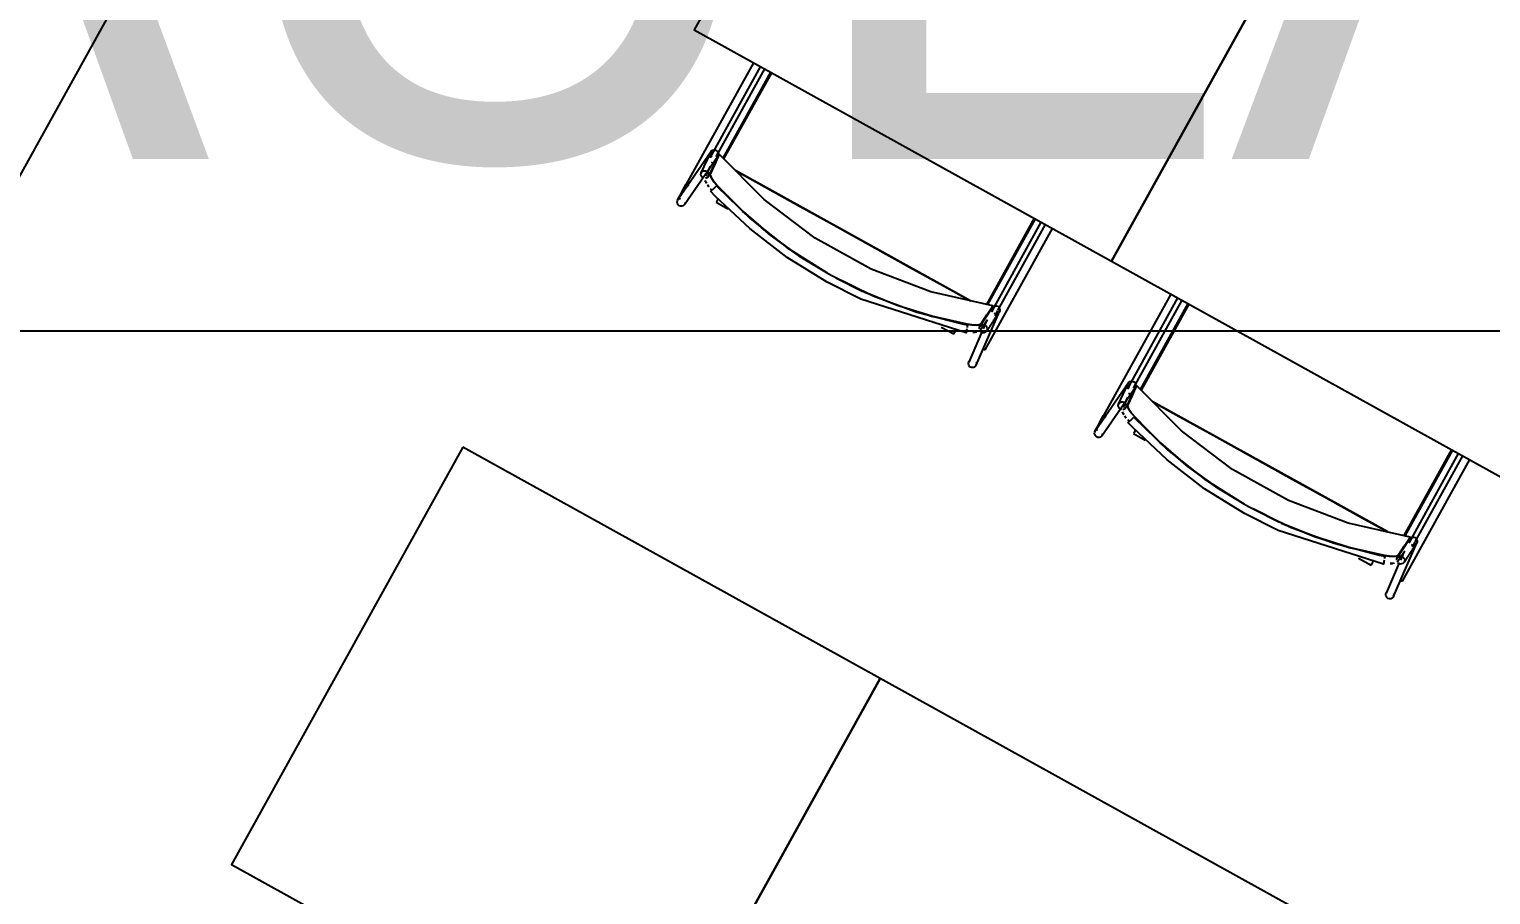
# Model space of a CAD drawing. Header units: metres. Extents: x 2.5 to 42.6, y 0.9 to 31.9.
# Drawn here: x 27.813 to 28.597, y 11.248 to 11.712 of the extents above; entities that cross this region are included whole.
import ezdxf

# ---------------------------------------------------------------- set-up
doc = ezdxf.new("R2010")
doc.units = ezdxf.units.M
for name, color, linetype in [('ARREDI', 9, 'Continuous'), ('PARETI_STRUTTURE', 7, 'Continuous'), ('PILASTRI_SETTI', 8, 'Continuous'), ('WAYFINDING_RIQUADRI', 7, 'Continuous'), ('WAYFINDING_TESTI', 7, 'Continuous')]:
    doc.layers.add(name, color=color, linetype=linetype)

msp = doc.modelspace()

# ---------------------------------------------------------------- linework, layer by layer
at = {"layer": 'ARREDI'}
for points in [[(27.25984, 11.29422), (27.53534, 11.14152), (28.04753, 12.06562), (27.77203, 12.21833)], [(28.18515, 11.64272), (28.21065, 11.68874)], [(28.32325, 11.55366), (28.32656, 11.55856), (28.32984, 11.56348), (28.29645, 11.57099), (28.26442, 11.58318), (28.23445, 11.59981), (28.20713, 11.6205), (28.18306, 11.64484), (28.18063, 11.63945), (28.17822, 11.63405), (28.17835, 11.63317), (28.17911, 11.63166), (28.18043, 11.62978), (28.18202, 11.62791)], [(28.17929, 11.64318), (28.17872, 11.64368), (28.17835, 11.64433), (28.17823, 11.64506), (28.17838, 11.6458), (28.1786, 11.64623), (28.1786, 11.64625), (28.17876, 11.64644), (28.17934, 11.6469), (28.18005, 11.64713)], [(28.18005, 11.64714), (28.1808, 11.64712), (28.1815, 11.64685), (28.18206, 11.64635), (28.18243, 11.64569), (28.18255, 11.64496), (28.18241, 11.64422)], [(28.1813, 11.64337), (28.18306, 11.64483)], [(28.17454, 11.63198), (28.17421, 11.6321), (28.17364, 11.63259), (28.17328, 11.63323), (28.17315, 11.63395), (28.17315, 11.634), (28.17329, 11.63466), (28.17335, 11.63481), (28.17367, 11.6353), (28.17425, 11.63575), (28.17496, 11.63599)], [(28.17496, 11.63598), (28.17571, 11.63597), (28.17642, 11.63571), (28.17699, 11.63522), (28.17735, 11.63458), (28.17748, 11.63386), (28.17748, 11.63385), (28.17734, 11.63314), (28.17728, 11.633), (28.17696, 11.63251), (28.17638, 11.63205), (28.17567, 11.63182)], [(28.17592, 11.63303), (28.17767, 11.63696), (28.17835, 11.63847)], [(28.182, 11.62791), (28.18035, 11.62987), (28.17907, 11.63173), (28.17832, 11.6332), (28.17821, 11.63406)], [(28.17899, 11.63992), (28.17938, 11.64079)], [(28.1918, 11.636), (28.20433, 11.62905), (28.22445, 11.6179), (28.24465, 11.6067), (28.26486, 11.5955), (28.28505, 11.5843), (28.30518, 11.57315), (28.31772, 11.5662)], [(28.3177, 11.56621), (28.19181, 11.63599)], [(28.1653, 11.62868), (28.16529, 11.62869), (28.16533, 11.62866), (28.16559, 11.62851), (28.16604, 11.62826)], [(28.16604, 11.62827), (28.16662, 11.62795)], [(28.17536, 11.63071), (28.17611, 11.62924)], [(28.17615, 11.62919), (28.17539, 11.63069)], [(28.17746, 11.6273), (28.17667, 11.62844)], [(28.17667, 11.62843), (28.17739, 11.62739)], [(28.179, 11.62548), (28.17829, 11.62631)], [(28.17841, 11.62496), (28.17861, 11.62514), (28.17899, 11.62547), (28.17949, 11.62592), (28.18005, 11.62642), (28.18059, 11.62692)], [(28.18059, 11.62691), (28.18106, 11.62734), (28.18141, 11.62765), (28.18158, 11.6278)], [(28.24057, 11.58127), (28.2263, 11.58995), (28.21051, 11.6014), (28.19572, 11.61408), (28.182, 11.62791)], [(28.1821, 11.6278), (28.1958, 11.614), (28.21057, 11.60135), (28.22632, 11.58994), (28.24056, 11.58128)], [(28.16293, 11.61691), (28.16218, 11.61693), (28.16149, 11.6172), (28.16092, 11.6177), (28.16054, 11.61836), (28.16043, 11.61909), (28.16057, 11.61983), (28.16081, 11.62026), (28.16081, 11.62027), (28.16096, 11.62047), (28.16154, 11.62093), (28.16225, 11.62116)], [(28.16475, 11.61899), (28.16461, 11.61825), (28.16437, 11.61782), (28.16437, 11.61781), (28.16422, 11.61761), (28.16364, 11.61715), (28.16293, 11.61692)], [(28.17839, 11.62494), (28.17837, 11.62493)], [(28.18248, 11.62091), (28.18212, 11.62026), (28.1818, 11.61969), (28.18157, 11.61926), (28.18144, 11.61903)], [(28.35244, 11.61015), (28.32694, 11.56414)], [(28.26007, 11.57121), (28.24546, 11.57856)], [(28.24548, 11.57855), (28.26003, 11.57123)], [(28.26061, 11.57097), (28.27839, 11.56376), (28.29694, 11.55794), (28.3159, 11.55364)], [(28.31605, 11.55361), (28.29706, 11.55791), (28.27846, 11.56373), (28.26064, 11.57096)], [(28.32984, 11.56348), (28.32944, 11.56049), (28.32984, 11.56348)], [(28.32966, 11.56261), (28.3302, 11.56312), (28.3309, 11.5634), (28.33165, 11.56344), (28.33237, 11.56323), (28.33297, 11.56277), (28.33338, 11.56215)], [(28.40899, 11.51865), (28.43449, 11.56467)], [(28.32683, 11.55593), (28.32602, 11.55474), (28.32272, 11.54982)], [(28.33338, 11.56215), (28.33356, 11.56143), (28.33346, 11.56068), (28.33338, 11.56046), (28.33338, 11.56044), (28.33313, 11.56003), (28.33259, 11.55951), (28.3319, 11.55922), (28.33115, 11.55918), (28.33042, 11.5594)], [(28.30881, 11.54844), (28.30893, 11.54867), (28.30917, 11.54909), (28.30949, 11.54967), (28.30985, 11.55031)], [(28.31582, 11.55117), (28.31569, 11.55043), (28.31558, 11.54978), (28.3155, 11.54928), (28.31544, 11.549), (28.31544, 11.54896), (28.31544, 11.54897), (28.31548, 11.54921)], [(28.31617, 11.5532), (28.31613, 11.55298), (28.31605, 11.55252), (28.31594, 11.5519)], [(28.31605, 11.55361), (28.31846, 11.55327), (28.32075, 11.55316), (28.32245, 11.5533), (28.32325, 11.55366)], [(28.32327, 11.55365), (28.3225, 11.55329), (28.32084, 11.55314), (28.31858, 11.55325), (28.31605, 11.55361)], [(28.3211, 11.5494), (28.32024, 11.54933), (28.31899, 11.54939)], [(28.319, 11.54938), (28.3203, 11.54932)], [(28.32253, 11.55104), (28.32262, 11.55178), (28.32285, 11.55231), (28.32295, 11.55243), (28.32346, 11.55293), (28.32348, 11.55293), (28.32416, 11.55321), (28.32489, 11.55324), (28.3256, 11.55302), (28.32621, 11.55256), (28.32662, 11.55193)], [(28.32662, 11.55193), (28.3268, 11.55121), (28.32672, 11.55047), (28.32647, 11.54994), (28.32638, 11.5498), (28.3259, 11.54934), (28.32586, 11.54932), (28.32518, 11.54904), (28.32444, 11.54901), (28.32372, 11.54923), (28.32312, 11.54969)], [(28.32422, 11.5406), (28.3248, 11.54028)], [(28.32481, 11.54027), (28.32525, 11.54002), (28.32551, 11.53988)], [(28.32556, 11.53985), (28.32555, 11.53987)], [(28.31682, 11.53162), (28.31666, 11.53234), (28.31674, 11.53309), (28.31682, 11.53331), (28.31682, 11.53332), (28.31707, 11.53374), (28.31762, 11.53426)], [(28.32079, 11.53329), (28.32096, 11.53257), (28.32088, 11.53182), (28.32079, 11.5316), (28.32079, 11.53158), (28.32054, 11.53117), (28.32, 11.53065), (28.31931, 11.53036), (28.31856, 11.53032), (28.31784, 11.53054), (28.31724, 11.531), (28.31682, 11.53161)], [(28.40313, 11.51911), (28.40256, 11.51961), (28.4022, 11.52026), (28.40207, 11.521), (28.40223, 11.52173), (28.40245, 11.52216), (28.40245, 11.52218), (28.4026, 11.52237), (28.40319, 11.52283), (28.40389, 11.52306)], [(28.5471, 11.42959), (28.5504, 11.43449), (28.55368, 11.43941), (28.52029, 11.44692), (28.48826, 11.45911), (28.45829, 11.47574), (28.43097, 11.49643), (28.4069, 11.52077), (28.40447, 11.51538), (28.40207, 11.50998), (28.40219, 11.5091), (28.40296, 11.50759), (28.40428, 11.50571), (28.40586, 11.50384)], [(28.40284, 11.51585), (28.40323, 11.51672)], [(28.4039, 11.52307), (28.40465, 11.52305), (28.40534, 11.52278), (28.40591, 11.52228), (28.40627, 11.52162), (28.4064, 11.52089), (28.40626, 11.52015)], [(28.40515, 11.5193), (28.40691, 11.52076)], [(28.39877, 11.50776), (28.39806, 11.50803), (28.39749, 11.50851), (28.39712, 11.50915), (28.397, 11.50987), (28.397, 11.50994), (28.39713, 11.5106), (28.3972, 11.51074), (28.39752, 11.51122), (28.3981, 11.51168), (28.39881, 11.51192)], [(28.39881, 11.51191), (28.39956, 11.5119), (28.40027, 11.51164), (28.40084, 11.51115), (28.4012, 11.51051), (28.40132, 11.50979), (28.40132, 11.50978), (28.40118, 11.50907), (28.40113, 11.50893), (28.40081, 11.50844), (28.40023, 11.50798), (28.39952, 11.50775)], [(28.39976, 11.50896), (28.40151, 11.51289), (28.4022, 11.5144)], [(28.40585, 11.50384), (28.40419, 11.5058), (28.40291, 11.50766), (28.40216, 11.50913), (28.40205, 11.50999)], [(28.41565, 11.51193), (28.42817, 11.50498), (28.4483, 11.49383), (28.46849, 11.48264), (28.4887, 11.47143), (28.5089, 11.46023), (28.52902, 11.44908), (28.54156, 11.44214)], [(28.54155, 11.44214), (28.41566, 11.51192)], [(28.38915, 11.50461), (28.38913, 11.50462), (28.38917, 11.5046), (28.38944, 11.50444), (28.38988, 11.50419)], [(28.38989, 11.5042), (28.39047, 11.50388)], [(28.3992, 11.50665), (28.39995, 11.50517)], [(28.39999, 11.50512), (28.39923, 11.50662)], [(28.40051, 11.50436), (28.40124, 11.50332)], [(28.40131, 11.50323), (28.40052, 11.50437)], [(28.40284, 11.50141), (28.40213, 11.50224)], [(28.40223, 11.50087), (28.40222, 11.50086)], [(28.40225, 11.50089), (28.40246, 11.50107), (28.40284, 11.50142), (28.40334, 11.50185), (28.40389, 11.50235), (28.40443, 11.50285)], [(28.40444, 11.50284), (28.40491, 11.50327), (28.40526, 11.50358), (28.40542, 11.50373)], [(28.46441, 11.4572), (28.45015, 11.46588), (28.43436, 11.47733), (28.41956, 11.49001), (28.40584, 11.50384)], [(28.40595, 11.50373), (28.41964, 11.48994), (28.43442, 11.47728), (28.45017, 11.46587), (28.4644, 11.45721)], [(28.38678, 11.49284), (28.38603, 11.49286), (28.38533, 11.49314), (28.38476, 11.49364), (28.38439, 11.49429), (28.38428, 11.49502), (28.38442, 11.49576), (28.38465, 11.49619), (28.38465, 11.4962), (28.3848, 11.4964), (28.38539, 11.49686), (28.3861, 11.49709)], [(28.3886, 11.49492), (28.38846, 11.49418), (28.38822, 11.49375), (28.38822, 11.49374), (28.38807, 11.49354), (28.38748, 11.49309), (28.38678, 11.49285)], [(28.40633, 11.49684), (28.40597, 11.49619), (28.40565, 11.49562), (28.40541, 11.49519), (28.40529, 11.49496)], [(28.57629, 11.48608), (28.55079, 11.44007)], [(28.48345, 11.44738), (28.46931, 11.45448)], [(28.46932, 11.45448), (28.48345, 11.44738)], [(28.48445, 11.4469), (28.50223, 11.43969), (28.52079, 11.43387), (28.53975, 11.42957)], [(28.53989, 11.42954), (28.5209, 11.43385), (28.50231, 11.43966), (28.48449, 11.44689)], [(28.55369, 11.43941), (28.55328, 11.43642), (28.55369, 11.43941)], [(28.55351, 11.43854), (28.55405, 11.43905), (28.55474, 11.43933), (28.55549, 11.43937), (28.55622, 11.43916), (28.55681, 11.43871), (28.55723, 11.43808)], [(28.55723, 11.43808), (28.55741, 11.43736), (28.55731, 11.43661), (28.55723, 11.43639), (28.55723, 11.43637), (28.55698, 11.43596), (28.55644, 11.43544), (28.55574, 11.43515), (28.55499, 11.43511), (28.55427, 11.43533)], [(28.53989, 11.42955), (28.54231, 11.4292), (28.5446, 11.42909), (28.54629, 11.42923), (28.5471, 11.42959)], [(28.54712, 11.42958), (28.54634, 11.42922), (28.54469, 11.42907), (28.54243, 11.42918), (28.5399, 11.42954)], [(28.55067, 11.43186), (28.54987, 11.43067), (28.54655, 11.42575)], [(28.53265, 11.42437), (28.53278, 11.4246), (28.53302, 11.42502), (28.53334, 11.4256), (28.5337, 11.42624)], [(28.53966, 11.4271), (28.53954, 11.42636), (28.53943, 11.42571), (28.53934, 11.42521), (28.53929, 11.42493), (28.53929, 11.42489), (28.53929, 11.4249), (28.53933, 11.42514)], [(28.54002, 11.42913), (28.53998, 11.42891), (28.53989, 11.42845), (28.53978, 11.42783)], [(28.54495, 11.42533), (28.54408, 11.42526), (28.54283, 11.42532)], [(28.54284, 11.42531), (28.54415, 11.42525)], [(28.54638, 11.42697), (28.54646, 11.42771), (28.5467, 11.42824), (28.5468, 11.42836), (28.54731, 11.42886), (28.54732, 11.42886), (28.548, 11.42914), (28.54874, 11.42917), (28.54945, 11.42895), (28.55006, 11.42849), (28.55046, 11.42786)], [(28.55047, 11.42786), (28.55065, 11.42714), (28.55056, 11.4264), (28.55031, 11.42587), (28.55023, 11.42573), (28.54974, 11.42527), (28.5497, 11.42525), (28.54902, 11.42497), (28.54829, 11.42494), (28.54756, 11.42516), (28.54697, 11.42562)], [(28.54807, 11.41653), (28.54865, 11.41621)], [(28.54865, 11.4162), (28.5491, 11.41595), (28.54936, 11.41581)], [(28.54941, 11.41578), (28.54939, 11.4158)], [(28.54067, 11.40755), (28.5405, 11.40827), (28.54059, 11.40902), (28.54067, 11.40924), (28.54067, 11.40925), (28.54092, 11.40967), (28.54146, 11.41019)], [(28.54464, 11.40922), (28.54482, 11.4085), (28.54472, 11.40775), (28.54464, 11.40753), (28.54464, 11.40751), (28.54439, 11.4071), (28.54385, 11.40658), (28.54315, 11.40629), (28.5424, 11.40625), (28.54168, 11.40647), (28.54108, 11.40693), (28.54067, 11.40754)]]:
    msp.add_lwpolyline(points, dxfattribs=at)
for points in [[(28.2937, 11.93533), (28.16963, 11.71148), (28.39347, 11.58741), (28.51754, 11.81126)], [(28.51754, 11.81125), (28.39347, 11.58741), (28.61732, 11.46334), (28.74139, 11.68719)], [(28.04556, 11.48764), (27.92149, 11.26379), (28.14533, 11.13972), (28.2694, 11.36357)], [(28.2694, 11.36357), (28.14533, 11.13972), (28.36918, 11.01565), (28.49325, 11.2395)]]:
    msp.add_lwpolyline(points, close=True, dxfattribs=at)
at = {"layer": 'PARETI_STRUTTURE'}
for points in [[(28.20141, 11.69386), (28.16529, 11.62868)], [(28.17808, 11.64283), (28.2052, 11.69176)], [(28.20736, 11.69056), (28.18142, 11.64376)], [(28.18556, 11.6423), (28.21115, 11.68847)], [(28.17861, 11.64624), (28.1608, 11.62026)], [(28.16438, 11.61782), (28.18219, 11.64379)], [(28.17335, 11.63481), (28.17838, 11.64544)], [(28.18229, 11.64358), (28.18223, 11.64346), (28.18218, 11.64335), (28.18212, 11.64322), (28.18207, 11.64311), (28.18201, 11.64299), (28.18195, 11.64288), (28.1819, 11.64275), (28.18184, 11.64264), (28.18179, 11.64251), (28.18173, 11.6424), (28.18168, 11.64228), (28.18162, 11.64217), (28.18157, 11.64204), (28.18151, 11.64192), (28.18144, 11.64181), (28.18139, 11.64168), (28.18133, 11.64157), (28.18127, 11.64145), (28.18122, 11.64133), (28.18116, 11.64121), (28.18111, 11.6411), (28.18105, 11.64097), (28.181, 11.64086), (28.18094, 11.64074), (28.18089, 11.64061), (28.18083, 11.6405), (28.18077, 11.64038), (28.18072, 11.64026), (28.18066, 11.64014), (28.18061, 11.64003), (28.18055, 11.6399), (28.1805, 11.63979), (28.18044, 11.63967), (28.18039, 11.63956), (28.18033, 11.63943), (28.18027, 11.63932), (28.18022, 11.6392), (28.18016, 11.63908), (28.18011, 11.63896), (28.18005, 11.63883), (28.18, 11.63872), (28.17994, 11.6386), (28.17987, 11.63849), (28.17982, 11.63836), (28.17976, 11.63825), (28.1797, 11.63813), (28.17965, 11.63801), (28.17959, 11.63789), (28.17954, 11.63778), (28.17948, 11.63765), (28.17943, 11.63753), (28.17937, 11.63742), (28.17932, 11.63729), (28.17926, 11.63718), (28.1792, 11.63706), (28.17915, 11.63695), (28.17909, 11.63682), (28.17904, 11.63671), (28.17898, 11.63658), (28.17893, 11.63647), (28.17887, 11.63635), (28.17882, 11.63624), (28.17876, 11.63611), (28.1787, 11.63599), (28.17865, 11.63588), (28.17859, 11.63575), (28.17854, 11.63564), (28.17848, 11.63551), (28.17843, 11.6354), (28.17837, 11.63528), (28.17832, 11.63517), (28.17825, 11.63504), (28.17819, 11.63493), (28.17814, 11.63481), (28.17808, 11.6347), (28.17802, 11.63457), (28.17797, 11.63445), (28.17791, 11.63433), (28.17786, 11.63421), (28.1778, 11.6341), (28.17775, 11.63397), (28.17769, 11.63386), (28.17764, 11.63374), (28.17758, 11.63363), (28.17752, 11.6335), (28.17747, 11.63339), (28.17741, 11.63326), (28.17736, 11.63315), (28.1773, 11.63303), (28.17729, 11.633)], [(28.17765, 11.63697), (28.17674, 11.63533)], [(28.16063, 11.62004), (28.16124, 11.62124), (28.16199, 11.62267), (28.16354, 11.62553), (28.16528, 11.62868)], [(28.1816, 11.62782), (28.19964, 11.61034), (28.21932, 11.5948), (28.24048, 11.5813), (28.243, 11.57989)], [(28.2409, 11.5761), (28.21943, 11.58945), (28.19937, 11.60487), (28.18097, 11.62219), (28.17837, 11.62492)], [(28.18142, 11.619), (28.18766, 11.61554)], [(28.35195, 11.61043), (28.32636, 11.56426)], [(28.32556, 11.53985), (28.36169, 11.60503)], [(28.3295, 11.561), (28.35574, 11.60833)], [(28.3579, 11.60713), (28.33231, 11.56096)], [(28.243, 11.57989), (28.26551, 11.56885), (28.28901, 11.56013), (28.31326, 11.55381), (28.31618, 11.55322)], [(28.31544, 11.54896), (28.25897, 11.56701), (28.2409, 11.57611)], [(28.42526, 11.56979), (28.38913, 11.50461)], [(28.40192, 11.51876), (28.42905, 11.56769)], [(28.43121, 11.5665), (28.40526, 11.51969)], [(28.40941, 11.51823), (28.43499, 11.5644)], [(28.32079, 11.53159), (28.33338, 11.56045)], [(28.32286, 11.55231), (28.32919, 11.56217)], [(28.32643, 11.55534), (28.32457, 11.55107)], [(28.33339, 11.56045), (28.33283, 11.55983), (28.33276, 11.55972), (28.33269, 11.55961), (28.33262, 11.5595), (28.33255, 11.55939), (28.33247, 11.55927), (28.3324, 11.55916), (28.33233, 11.55907), (28.33226, 11.55895), (28.33219, 11.55884), (28.33212, 11.55873), (28.33205, 11.55862), (28.33198, 11.55851), (28.33191, 11.5584), (28.33184, 11.55829), (28.33176, 11.55818), (28.33169, 11.55807), (28.33162, 11.55795), (28.33155, 11.55784), (28.33148, 11.55773), (28.33141, 11.55762), (28.33134, 11.55751), (28.33127, 11.5574), (28.3312, 11.55729), (28.33112, 11.55718), (28.33105, 11.55707), (28.33098, 11.55697), (28.33091, 11.55686), (28.33084, 11.55675), (28.33077, 11.55664), (28.3307, 11.55652), (28.33064, 11.55641), (28.33057, 11.5563), (28.3305, 11.55619), (28.33041, 11.55608), (28.33034, 11.55597), (28.33027, 11.55586), (28.3302, 11.55575), (28.33014, 11.55564), (28.33007, 11.55552), (28.33, 11.55541), (28.32993, 11.5553), (28.32986, 11.55519), (28.32979, 11.55508), (28.3297, 11.55497), (28.32964, 11.55487), (28.32957, 11.55476), (28.3295, 11.55465), (28.32943, 11.55454), (28.32936, 11.55443), (28.32929, 11.55432), (28.32922, 11.5542), (28.32915, 11.55409), (28.32908, 11.55398), (28.329, 11.55387), (28.32893, 11.55376), (28.32886, 11.55365), (28.32879, 11.55354), (28.32872, 11.55343), (28.32865, 11.55332), (28.32858, 11.5532), (28.32851, 11.55309), (28.32844, 11.55298), (28.32836, 11.55287), (28.32829, 11.55277), (28.32822, 11.55266), (28.32815, 11.55255), (28.32808, 11.55244), (28.32801, 11.55233), (28.32794, 11.55222), (28.32787, 11.55211), (28.3278, 11.552), (28.32773, 11.55189), (28.32765, 11.55177), (28.32758, 11.55166), (28.32751, 11.55155), (28.32744, 11.55144), (28.32737, 11.55133), (28.3273, 11.55122), (28.32723, 11.55111), (28.32716, 11.551), (28.32709, 11.55089), (28.32702, 11.55077), (28.32694, 11.55068), (28.32687, 11.55057), (28.3268, 11.55045), (28.32673, 11.55034), (28.32666, 11.55023), (28.32659, 11.55012), (28.32652, 11.55001), (28.32647, 11.54994)], [(28.32941, 11.56218), (28.32898, 11.56119)], [(28.3322, 11.56076), (28.33077, 11.55819)], [(28.30211, 11.55211), (28.30879, 11.5484)], [(28.32392, 11.54958), (28.31682, 11.53331)], [(28.32512, 11.55309), (28.32562, 11.55399)], [(28.40245, 11.52217), (28.38465, 11.49619)], [(28.38822, 11.49375), (28.40603, 11.51972)], [(28.3972, 11.51074), (28.40223, 11.52137)], [(28.40613, 11.51951), (28.40608, 11.51939), (28.40602, 11.51928), (28.40597, 11.51915), (28.40591, 11.51904), (28.40585, 11.51892), (28.4058, 11.51881), (28.40574, 11.51868), (28.40569, 11.51857), (28.40563, 11.51845), (28.40558, 11.51833), (28.40552, 11.51821), (28.40547, 11.5181), (28.40541, 11.51797), (28.40535, 11.51785), (28.40529, 11.51774), (28.40523, 11.51761), (28.40517, 11.5175), (28.40512, 11.51738), (28.40506, 11.51726), (28.40501, 11.51714), (28.40495, 11.51703), (28.4049, 11.5169), (28.40484, 11.51679), (28.40479, 11.51667), (28.40473, 11.51654), (28.40467, 11.51643), (28.40462, 11.51631), (28.40456, 11.5162), (28.40451, 11.51607), (28.40445, 11.51596), (28.4044, 11.51583), (28.40434, 11.51572), (28.40429, 11.5156), (28.40423, 11.51549), (28.40417, 11.51536), (28.40412, 11.51525), (28.40406, 11.51513), (28.40401, 11.51501), (28.40395, 11.51489), (28.4039, 11.51476), (28.40384, 11.51465), (28.40379, 11.51453), (28.40372, 11.51442), (28.40366, 11.51429), (28.4036, 11.51418), (28.40355, 11.51406), (28.40349, 11.51395), (28.40344, 11.51382), (28.40338, 11.51371), (28.40333, 11.51358), (28.40327, 11.51346), (28.40322, 11.51335), (28.40316, 11.51322), (28.4031, 11.51311), (28.40305, 11.51299), (28.40299, 11.51288), (28.40294, 11.51275), (28.40288, 11.51264), (28.40283, 11.51251), (28.40277, 11.5124), (28.40272, 11.51228), (28.40266, 11.51217), (28.4026, 11.51204), (28.40255, 11.51192), (28.40249, 11.51181), (28.40244, 11.51168), (28.40238, 11.51157), (28.40233, 11.51145), (28.40227, 11.51133), (28.40222, 11.51121), (28.40216, 11.5111), (28.40209, 11.51097), (28.40204, 11.51086), (28.40198, 11.51074), (28.40192, 11.51063), (28.40187, 11.5105), (28.40181, 11.51038), (28.40176, 11.51026), (28.4017, 11.51014), (28.40165, 11.51003), (28.40159, 11.5099), (28.40154, 11.50979), (28.40148, 11.50967), (28.40142, 11.50956), (28.40137, 11.50943), (28.40131, 11.50932), (28.40126, 11.5092), (28.4012, 11.50908), (28.40115, 11.50896), (28.40113, 11.50893)], [(28.4015, 11.5129), (28.40103, 11.51206)], [(28.38447, 11.49597), (28.38508, 11.49717), (28.38583, 11.4986), (28.38739, 11.50146), (28.38912, 11.50461)], [(28.46474, 11.45203), (28.44327, 11.46538), (28.42321, 11.4808), (28.40481, 11.49812), (28.40221, 11.50085)], [(28.40545, 11.50375), (28.4235, 11.48627), (28.44317, 11.47073), (28.46432, 11.45723), (28.46685, 11.45582)], [(28.40527, 11.49493), (28.41151, 11.49147)], [(28.57579, 11.48636), (28.55021, 11.44019)], [(28.54941, 11.41578), (28.58553, 11.48096)], [(28.55335, 11.43693), (28.57958, 11.48426)], [(28.58174, 11.48306), (28.55616, 11.43689)], [(28.46684, 11.45582), (28.48936, 11.44478), (28.51286, 11.43606), (28.53711, 11.42974), (28.54002, 11.42915)], [(28.53928, 11.42489), (28.48281, 11.44294), (28.46474, 11.45204)], [(28.5467, 11.42824), (28.55303, 11.4381)], [(28.55326, 11.43811), (28.55283, 11.43712)], [(28.54464, 11.40752), (28.55722, 11.43638)], [(28.55027, 11.43127), (28.54841, 11.427)], [(28.54896, 11.42902), (28.54946, 11.42992)], [(28.55723, 11.43639), (28.55667, 11.43576), (28.5566, 11.43565), (28.55654, 11.43554), (28.55647, 11.43543), (28.5564, 11.43532), (28.55631, 11.4352), (28.55624, 11.43509), (28.55617, 11.435), (28.5561, 11.43489), (28.55604, 11.43477), (28.55597, 11.43466), (28.5559, 11.43455), (28.55583, 11.43444), (28.55576, 11.43433), (28.55569, 11.43422), (28.5556, 11.43411), (28.55554, 11.434), (28.55547, 11.43389), (28.5554, 11.43377), (28.55533, 11.43366), (28.55526, 11.43355), (28.55519, 11.43344), (28.55512, 11.43333), (28.55505, 11.43322), (28.55497, 11.43311), (28.5549, 11.433), (28.55483, 11.4329), (28.55476, 11.43279), (28.55469, 11.43268), (28.55462, 11.43257), (28.55455, 11.43245), (28.55448, 11.43234), (28.55441, 11.43223), (28.55434, 11.43212), (28.55426, 11.43201), (28.55419, 11.4319), (28.55412, 11.43179), (28.55405, 11.43168), (28.55398, 11.43157), (28.55391, 11.43145), (28.55384, 11.43134), (28.55377, 11.43123), (28.5537, 11.43112), (28.55363, 11.43101), (28.55355, 11.4309), (28.55348, 11.4308), (28.55341, 11.43069), (28.55334, 11.43058), (28.55327, 11.43047), (28.5532, 11.43036), (28.55313, 11.43025), (28.55306, 11.43014), (28.55299, 11.43002), (28.55292, 11.42991), (28.55284, 11.4298), (28.55277, 11.42969), (28.5527, 11.42958), (28.55263, 11.42947), (28.55256, 11.42936), (28.55249, 11.42925), (28.55242, 11.42914), (28.55235, 11.42902), (28.55229, 11.42891), (28.5522, 11.4288), (28.55213, 11.4287), (28.55206, 11.42859), (28.55199, 11.42848), (28.55192, 11.42837), (28.55185, 11.42826), (28.55179, 11.42815), (28.55172, 11.42804), (28.55165, 11.42793), (28.55158, 11.42782), (28.55149, 11.4277), (28.55142, 11.42759), (28.55135, 11.42748), (28.55129, 11.42737), (28.55122, 11.42726), (28.55115, 11.42715), (28.55108, 11.42704), (28.55101, 11.42693), (28.55094, 11.42682), (28.55087, 11.4267), (28.55079, 11.42661), (28.55072, 11.4265), (28.55065, 11.42639), (28.55058, 11.42627), (28.55051, 11.42616), (28.55044, 11.42605), (28.55037, 11.42594), (28.55031, 11.42587)], [(28.55604, 11.43669), (28.55461, 11.43412)], [(28.52596, 11.42804), (28.53264, 11.42433)], [(28.54776, 11.42551), (28.54066, 11.40924)]]:
    msp.add_lwpolyline(points, dxfattribs=at)
at = {"layer": 'PILASTRI_SETTI'}
for points in [[(27.1514, 11.24884), (28.18729, 13.11777), (27.12557, 11.26316), (28.16146, 13.13209)], [(27.22703, 11.25532), (28.24239, 13.08724), (27.17193, 11.28586), (28.18729, 13.11778)]]:
    msp.add_solid(points, dxfattribs=at)
at = {"layer": 'WAYFINDING_RIQUADRI'}
msp.add_lwpolyline([(27.8, 11.55), (29.4, 11.55), (29.4, 12.05), (27.8, 12.05)], close=True, dxfattribs=at)

# ---------------------------------------------------------------- texts
at = {"layer": 'WAYFINDING_TESTI', "insert": (28.6, 11.8), "char_height": 0.32, "attachment_point": 5}
msp.add_mtext('AULA 115', dxfattribs=at)

doc.saveas('drawing.dxf')
